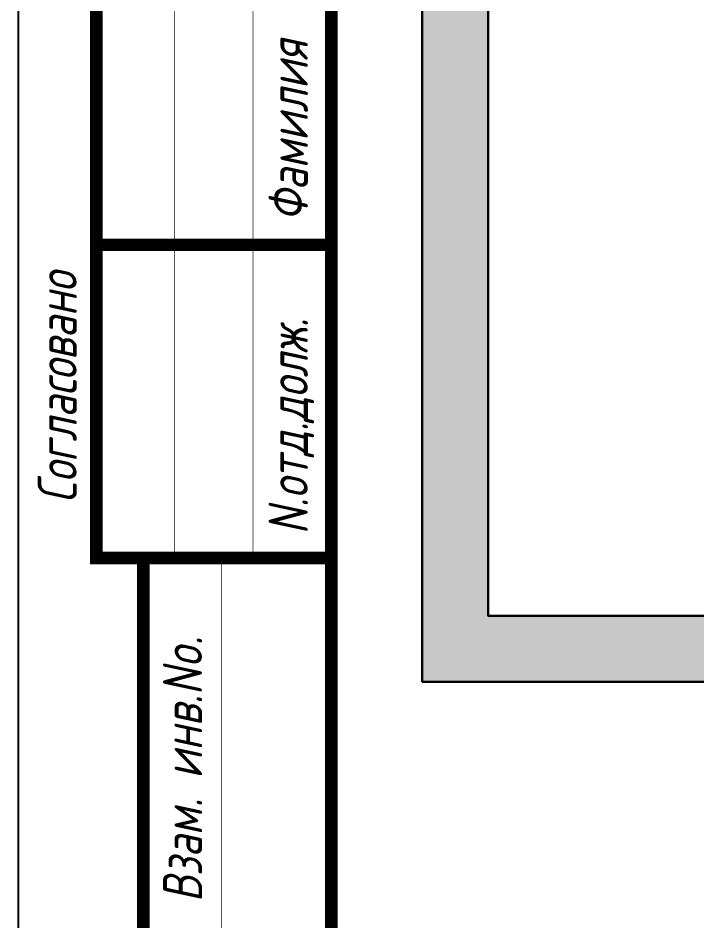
# Paper-space layout '14. УППВ' of a CAD drawing. Header units: millimetres. Extents: x 0 to 2670, y -76 to 297.
# Drawn here: x 0 to 43.3, y 66.8 to 124.5 of the extents above; entities that cross this region are included whole.
import ezdxf
from ezdxf.enums import TextEntityAlignment as Align

# ---------------------------------------------------------------- set-up
doc = ezdxf.new("R2010")
doc.units = ezdxf.units.MM
doc.layers.add('102 Рамка', color=252, linetype='Continuous')
doc.styles.add('ISOCPEUR', font='isocpeui.ttf', dxfattribs={"height": 2.5})
doc.styles.get("Standard").update_dxf_attribs({"font": 'arial.ttf'})

# ---------------------------------------------------------------- blocks, each defined once
blk = doc.blocks.new('A$C05496271')
at = {"lineweight": 25}
h = blk.add_hatch(color=251, dxfattribs=at)
h.set_gradient(color1=(62, 64, 59), color2=(90, 93, 86), tint=0.46, name='INVHEMISPHERICAL')
h.paths.add_polyline_path([(0, 700), (650, 700), (650, 0), (0, 0)])
h.paths.add_polyline_path([(21.05, 678.95), (628.95, 678.95), (628.95, 21.05), (21.05, 21.05)], flags=16)
at = {"lineweight": 30}
for points in [[(0, 700), (650, 700), (650, 0), (0, 0)], [(21.05, 678.95), (628.95, 678.95), (628.95, 21.05), (21.05, 21.05)]]:
    blk.add_lwpolyline(points, close=True, dxfattribs=at)
blk = doc.blocks.new('*U270')
at = {"layer": '102 Рамка', "color": 0}
blk.add_lwpolyline([(420, 297), (0, 297), (0, 0), (420, 0)], close=True, dxfattribs=at)
at = {"layer": '102 Рамка', "color": 0, "const_width": 0.8}
for points in [[(415, 5), (415, 292), (20, 292), (20, 5)], [(5, 220), (20, 220), (20, 90), (5, 90)], [(8, 5), (20, 5), (20, 90), (8, 90)]]:
    blk.add_lwpolyline(points, close=True, dxfattribs=at)
at = {"layer": '102 Рамка', "color": 0}
for points, const_width in [([(10, 90), (10, 220)], 0.05), ([(15, 90), (15, 220)], 0.05), ([(5, 110), (20, 110)], 0.8), ([(13, 90), (13, 5)], 0.05)]:
    blk.add_lwpolyline(points, dxfattribs=dict(at, const_width=const_width))
at = {"color": 7, "style": 'ISOCPEUR', "oblique": 10, "width": 0.8}
for tag, height, p in [('ИМЯ-ПРОЕКТА', 3.5, (353.003, 54.908)), ('НОМЕР-ЛИСТА', 2.5, (393.559, 25))]:
    blk.add_attdef(tag, text='', height=height, dxfattribs=at).set_placement(p, align=Align.MIDDLE_CENTER)
at = {"color": 7, "lineweight": 30, "oblique": 10, "width": 0.8, "flags": 104}
for tag, p in [('РАЗДЕЛ-ПРОЕКТА', (332.619, 27.385)), ('НАИМЕНОВАНИЕ-ЧЕРТЕЖА', (330, 12.5))]:
    blk.add_attdef(tag, text='', height=2.5, dxfattribs=at).set_placement(p, align=Align.MIDDLE_CENTER)
at = {"layer": '102 Рамка', "color": 7, "style": 'ISOCPEUR', "width": 0.8}
for s, p in [('Фамилия', (17.25, 111.5)), ('Согласовано', (2.5, 93.5)), ('N.отд.долж.', (17.25, 91.5)), ('Взам. инв.No.', (10.5, 68))]:
    blk.add_text(s, height=2.5, rotation=90, dxfattribs=at).set_placement(p, align=Align.MIDDLE_LEFT)
blk.add_attdef('FORMATTEXT', text='', height=2.5, dxfattribs=at).set_placement((363.5, 3.75), align=Align.TOP_LEFT)

psp = doc.layouts.new('14. УППВ')

# ---------------------------------------------------------------- block references
at = {"color": 7, "lineweight": 30}
psp.add_blockref('*U270', (0, 0), dxfattribs=at)
at = {"xscale": 0.2, "yscale": 0.2, "zscale": 0.2}
psp.add_blockref('A$C05496271', (25.803, 82.085), dxfattribs=at)

doc.saveas('drawing.dxf')
